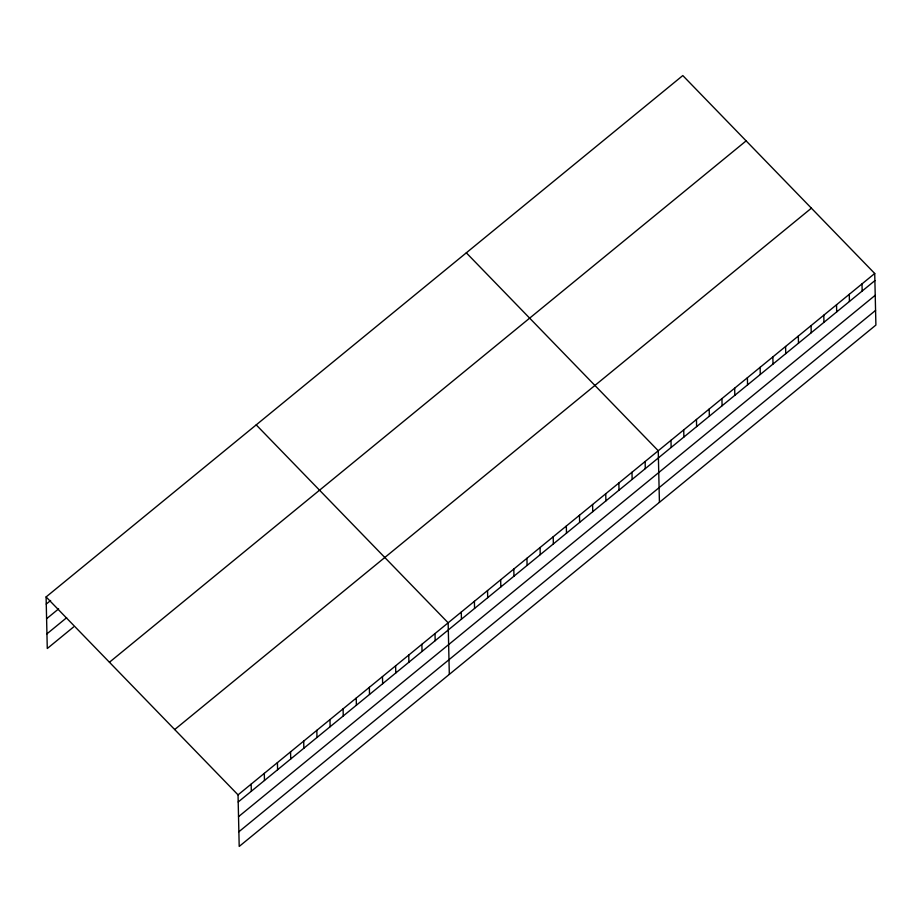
<?xml version="1.0" encoding="UTF-8"?>
<svg xmlns="http://www.w3.org/2000/svg" width="922" height="922" viewBox="0 0 922 922"><rect width="100%" height="100%" fill="white"/><g stroke="black" fill="none" stroke-linecap="round" stroke-linejoin="round"><path stroke-width="1.38" d="M46.1 596.937L682.799 75.558L874.724 273.488L875.9 325.063L239.201 846.442L238.037 794.868L46.1 596.937L47.276 648.512L73.529 627.006M46.261 604.071L50.641 600.487M46.596 618.731L58.628 608.877M46.941 633.84L66.638 617.717M109.441 662.25L746.129 140.882M174.696 729.544L811.395 208.176M238.037 794.868L874.724 273.488M238.199 801.99L874.886 280.622M238.533 816.662L875.22 295.282M238.867 831.771L875.566 310.403M466.313 252.824L658.25 450.754L659.426 502.329M256.212 424.881L448.15 622.811L449.314 674.385M862.001 283.918L862.162 291.041M849.266 294.349L849.427 301.471M836.531 304.767L836.692 311.901M823.795 315.197L823.957 322.331M811.06 325.627L811.222 332.761M798.325 336.057L798.487 343.18M785.59 346.476L785.751 353.61M772.855 356.906L773.016 364.04M760.12 367.336L760.281 374.47M747.396 377.766L747.558 384.889M734.661 388.197L734.822 395.319M721.926 398.615L722.087 405.749M709.191 409.045L709.352 416.179M696.456 419.475L696.617 426.609M683.721 429.906L683.882 437.028M670.986 440.324L671.147 447.458M645.123 461.507L645.285 468.641M631.985 472.26L632.146 479.394M618.858 483.013L619.019 490.147M605.731 493.766L605.892 500.9M592.592 504.518L592.754 511.652M579.465 515.271L579.627 522.405M566.327 526.024L566.488 533.158M553.2 536.788L553.361 543.911M540.062 547.541L540.234 554.664M526.935 558.294L527.096 565.417M513.808 569.047L513.969 576.169M500.669 579.8L500.83 586.922M487.542 590.553L487.703 597.675M474.404 601.305L474.565 608.428M461.277 612.058L461.438 619.192M435.011 633.564L435.172 640.698M421.884 644.317L422.046 651.451M408.746 655.069L408.907 662.203M395.619 665.822L395.78 672.956M382.48 676.575L382.642 683.709M369.353 687.328L369.515 694.462M356.226 698.081L356.388 705.215M343.088 708.834L343.249 715.968M329.961 719.586L330.122 726.72M316.822 730.339L316.984 737.473M303.695 741.092L303.857 748.226M290.557 751.845L290.73 758.979M277.43 762.598L277.591 769.732M264.303 773.362L264.464 780.485M251.164 784.115L251.326 791.237"/></g></svg>
